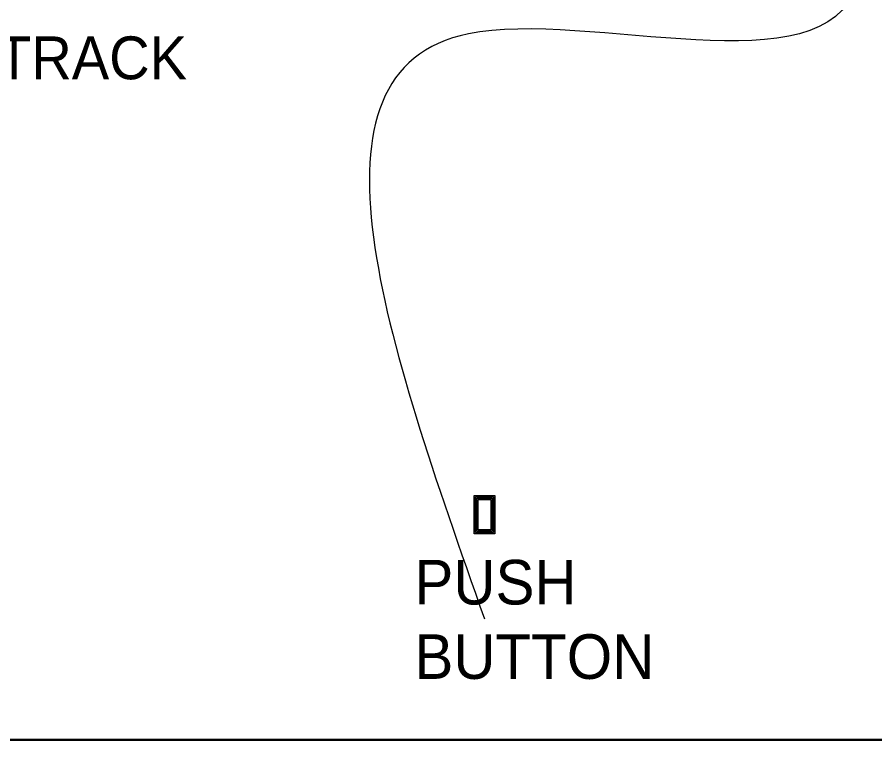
# Model space of a CAD drawing. Header units: millimetres. Extents: x 37414 to 54689, y 15261 to 27488.
# Drawn here: x 49758 to 51681, y 18272 to 19891 of the extents above; entities that cross this region are included whole.
import ezdxf

# ---------------------------------------------------------------- set-up
doc = ezdxf.new("R2010")
doc.units = ezdxf.units.MM
doc.layers.get('0').update_dxf_attribs({"lineweight": 13})
doc.layers.add('벽', color=7, linetype='Continuous', lineweight=13)
doc.layers.add('치수', color=7, linetype='Continuous', lineweight=13)
doc.styles.get("Standard").update_dxf_attribs({"font": 'Gulim.ttf'})

msp = doc.modelspace()

# ---------------------------------------------------------------- linework, layer by layer
at = {"lineweight": 30}
msp.add_line((48192.3, 18271.7), (52469, 18271.7), dxfattribs=at)
at = {"layer": '치수', "lineweight": 9}
for points in [[(50783, 18818.9), (50829, 18818.9), (50829, 18732.9), (50783, 18732.9)], [(50786, 18815.9), (50826, 18815.9), (50826, 18735.9), (50786, 18735.9)], [(50789, 18812.9), (50823, 18812.9), (50823, 18738.9), (50789, 18738.9)], [(50792, 18809.9), (50820, 18809.9), (50820, 18741.9), (50792, 18741.9)]]:
    msp.add_lwpolyline(points, close=True, dxfattribs=at)
at = {"layer": '치수', "color": 1, "lineweight": 9}
msp.add_spline([(51637.3, 20136.2), (51637.3, 19962.5), (50770, 19853.5), (50806, 18542.5)], degree=3, dxfattribs=at)

# ---------------------------------------------------------------- texts
at = {"layer": '벽', "lineweight": 9}
msp.add_text('수평 TRACK', height=96, dxfattribs=at).set_placement((49437.7, 19751.6))
at = {"layer": '치수', "lineweight": 9, "insert": (50649, 18674.9), "char_height": 100, "width": 559, "attachment_point": 1}
msp.add_mtext('PUSH BUTTON', dxfattribs=at)

doc.saveas('drawing.dxf')
